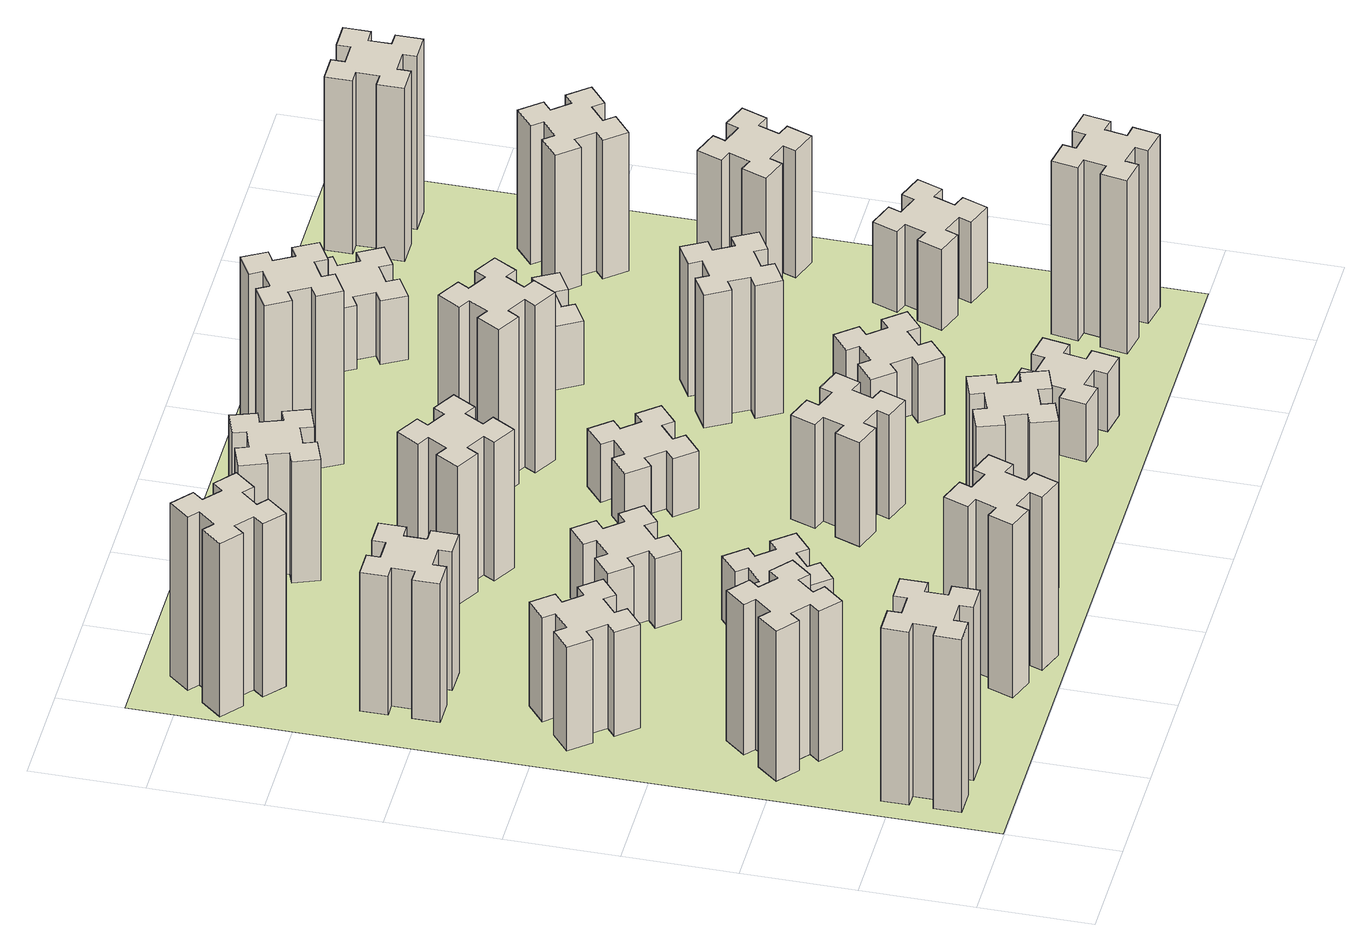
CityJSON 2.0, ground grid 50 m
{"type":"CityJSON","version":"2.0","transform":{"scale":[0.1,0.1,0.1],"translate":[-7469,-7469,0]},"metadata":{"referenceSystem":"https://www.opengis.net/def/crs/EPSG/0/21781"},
"CityObjects":{
"building1":{"type":"Building","attributes":{"class":"1000","function":"1000","usage":"1000","yearOfConstruction":2016,"roofType":"1000","measuredHeight":90,"storeysAboveGround":30,"storeysBelowGround":0},"geometry":[{"type":"Solid","lod":"1","boundaries":[[[[0,1,2,3,4,5,6,7,8,9,10,11,12,13,14,15,16,17,18,19]],[[17,16,20,21]],[[16,15,22,20]],[[15,14,23,22]],[[14,13,24,23]],[[13,12,25,24]],[[12,11,26,25]],[[11,10,27,26]],[[10,9,28,27]],[[9,8,29,28]],[[8,7,30,29]],[[7,6,31,30]],[[6,5,32,31]],[[5,4,33,32]],[[4,3,34,33]],[[3,2,35,34]],[[2,1,36,35]],[[1,0,37,36]],[[0,19,38,37]],[[19,18,39,38]],[[18,17,21,39]],[[24,25,26,27,28,29,30,31,32,33,34,35,36,37,38,39,21,20,22,23]]]]}]},
"building2":{"type":"Building","attributes":{"class":"1000","function":"1000","usage":"1000","yearOfConstruction":2016,"roofType":"1000","measuredHeight":78,"storeysAboveGround":30,"storeysBelowGround":0},"geometry":[{"type":"Solid","lod":"1","boundaries":[[[[40,41,42,43,44,45,46,47,48,49,50,51,52,53,54,55,56,57,58,59]],[[57,56,60,61]],[[56,55,62,60]],[[55,54,63,62]],[[54,53,64,63]],[[53,52,65,64]],[[52,51,66,65]],[[51,50,67,66]],[[50,49,68,67]],[[49,48,69,68]],[[48,47,70,69]],[[47,46,71,70]],[[46,45,72,71]],[[45,44,73,72]],[[44,43,74,73]],[[43,42,75,74]],[[42,41,76,75]],[[41,40,77,76]],[[40,59,78,77]],[[59,58,79,78]],[[58,57,61,79]],[[64,65,66,67,68,69,70,71,72,73,74,75,76,77,78,79,61,60,62,63]]]]}]},
"building3":{"type":"Building","attributes":{"class":"1000","function":"1000","usage":"1000","yearOfConstruction":2016,"roofType":"1000","measuredHeight":54,"storeysAboveGround":30,"storeysBelowGround":0},"geometry":[{"type":"Solid","lod":"1","boundaries":[[[[80,81,82,83,84,85,86,87,88,89,90,91,92,93,94,95,96,97,98,99]],[[97,96,100,101]],[[96,95,102,100]],[[95,94,103,102]],[[94,93,104,103]],[[93,92,105,104]],[[92,91,106,105]],[[91,90,107,106]],[[90,89,108,107]],[[89,88,109,108]],[[88,87,110,109]],[[87,86,111,110]],[[86,85,112,111]],[[85,84,113,112]],[[84,83,114,113]],[[83,82,115,114]],[[82,81,116,115]],[[81,80,117,116]],[[80,99,118,117]],[[99,98,119,118]],[[98,97,101,119]],[[104,105,106,107,108,109,110,111,112,113,114,115,116,117,118,119,101,100,102,103]]]]}]},
"building4":{"type":"Building","attributes":{"class":"1000","function":"1000","usage":"1000","yearOfConstruction":2016,"roofType":"1000","measuredHeight":72,"storeysAboveGround":30,"storeysBelowGround":0},"geometry":[{"type":"Solid","lod":"1","boundaries":[[[[120,121,122,123,124,125,126,127,128,129,130,131,132,133,134,135,136,137,138,139]],[[137,136,140,141]],[[136,135,142,140]],[[135,134,143,142]],[[134,133,144,143]],[[133,132,145,144]],[[132,131,146,145]],[[131,130,147,146]],[[130,129,148,147]],[[129,128,149,148]],[[128,127,150,149]],[[127,126,151,150]],[[126,125,152,151]],[[125,124,153,152]],[[124,123,154,153]],[[123,122,155,154]],[[122,121,156,155]],[[121,120,157,156]],[[120,139,158,157]],[[139,138,159,158]],[[138,137,141,159]],[[144,145,146,147,148,149,150,151,152,153,154,155,156,157,158,159,141,140,142,143]]]]}]},
"building5":{"type":"Building","attributes":{"class":"1000","function":"1000","usage":"1000","yearOfConstruction":2016,"roofType":"1000","measuredHeight":90,"storeysAboveGround":30,"storeysBelowGround":0},"geometry":[{"type":"Solid","lod":"1","boundaries":[[[[160,161,162,163,164,165,166,167,168,169,170,171,172,173,174,175,176,177,178,179]],[[177,176,180,181]],[[176,175,182,180]],[[175,174,183,182]],[[174,173,184,183]],[[173,172,185,184]],[[172,171,186,185]],[[171,170,187,186]],[[170,169,188,187]],[[169,168,189,188]],[[168,167,190,189]],[[167,166,191,190]],[[166,165,192,191]],[[165,164,193,192]],[[164,163,194,193]],[[163,162,195,194]],[[162,161,196,195]],[[161,160,197,196]],[[160,179,198,197]],[[179,178,199,198]],[[178,177,181,199]],[[184,185,186,187,188,189,190,191,192,193,194,195,196,197,198,199,181,180,182,183]]]]}]},
"building6":{"type":"Building","attributes":{"class":"1000","function":"1000","usage":"1000","yearOfConstruction":2016,"roofType":"1000","measuredHeight":90,"storeysAboveGround":30,"storeysBelowGround":0},"geometry":[{"type":"Solid","lod":"1","boundaries":[[[[200,201,202,203,204,205,206,207,208,209,210,211,212,213,214,215,216,217,218,219]],[[217,216,220,221]],[[216,215,222,220]],[[215,214,223,222]],[[214,213,224,223]],[[213,212,225,224]],[[212,211,226,225]],[[211,210,227,226]],[[210,209,228,227]],[[209,208,229,228]],[[208,207,230,229]],[[207,206,231,230]],[[206,205,232,231]],[[205,204,233,232]],[[204,203,234,233]],[[203,202,235,234]],[[202,201,236,235]],[[201,200,237,236]],[[200,219,238,237]],[[219,218,239,238]],[[218,217,221,239]],[[224,225,226,227,228,229,230,231,232,233,234,235,236,237,238,239,221,220,222,223]]]]}]},
"building7":{"type":"Building","attributes":{"class":"1000","function":"1000","usage":"1000","yearOfConstruction":2016,"roofType":"1000","measuredHeight":33,"storeysAboveGround":30,"storeysBelowGround":0},"geometry":[{"type":"Solid","lod":"1","boundaries":[[[[240,241,242,243,244,245,246,247,248,249,250,251,252,253,254,255,256,257,258,259]],[[257,256,260,261]],[[256,255,262,260]],[[255,254,263,262]],[[254,253,264,263]],[[253,252,265,264]],[[252,251,266,265]],[[251,250,267,266]],[[250,249,268,267]],[[249,248,269,268]],[[248,247,270,269]],[[247,246,271,270]],[[246,245,272,271]],[[245,244,273,272]],[[244,243,274,273]],[[243,242,275,274]],[[242,241,276,275]],[[241,240,277,276]],[[240,259,278,277]],[[259,258,279,278]],[[258,257,261,279]],[[264,265,266,267,268,269,270,271,272,273,274,275,276,277,278,279,261,260,262,263]]]]}]},
"building8":{"type":"Building","attributes":{"class":"1000","function":"1000","usage":"1000","yearOfConstruction":2016,"roofType":"1000","measuredHeight":36,"storeysAboveGround":30,"storeysBelowGround":0},"geometry":[{"type":"Solid","lod":"1","boundaries":[[[[280,281,282,283,284,285,286,287,288,289,290,291,292,293,294,295,296,297,298,299]],[[297,296,300,301]],[[296,295,302,300]],[[295,294,303,302]],[[294,293,304,303]],[[293,292,305,304]],[[292,291,306,305]],[[291,290,307,306]],[[290,289,308,307]],[[289,288,309,308]],[[288,287,310,309]],[[287,286,311,310]],[[286,285,312,311]],[[285,284,313,312]],[[284,283,314,313]],[[283,282,315,314]],[[282,281,316,315]],[[281,280,317,316]],[[280,299,318,317]],[[299,298,319,318]],[[298,297,301,319]],[[304,305,306,307,308,309,310,311,312,313,314,315,316,317,318,319,301,300,302,303]]]]}]},
"building9":{"type":"Building","attributes":{"class":"1000","function":"1000","usage":"1000","yearOfConstruction":2016,"roofType":"1000","measuredHeight":87,"storeysAboveGround":30,"storeysBelowGround":0},"geometry":[{"type":"Solid","lod":"1","boundaries":[[[[320,321,322,323,324,325,326,327,328,329,330,331,332,333,334,335,336,337,338,339]],[[337,336,340,341]],[[336,335,342,340]],[[335,334,343,342]],[[334,333,344,343]],[[333,332,345,344]],[[332,331,346,345]],[[331,330,347,346]],[[330,329,348,347]],[[329,328,349,348]],[[328,327,350,349]],[[327,326,351,350]],[[326,325,352,351]],[[325,324,353,352]],[[324,323,354,353]],[[323,322,355,354]],[[322,321,356,355]],[[321,320,357,356]],[[320,339,358,357]],[[339,338,359,358]],[[338,337,341,359]],[[344,345,346,347,348,349,350,351,352,353,354,355,356,357,358,359,341,340,342,343]]]]}]},
"building10":{"type":"Building","attributes":{"class":"1000","function":"1000","usage":"1000","yearOfConstruction":2016,"roofType":"1000","measuredHeight":72,"storeysAboveGround":30,"storeysBelowGround":0},"geometry":[{"type":"Solid","lod":"1","boundaries":[[[[360,361,362,363,364,365,366,367,368,369,370,371,372,373,374,375,376,377,378,379]],[[377,376,380,381]],[[376,375,382,380]],[[375,374,383,382]],[[374,373,384,383]],[[373,372,385,384]],[[372,371,386,385]],[[371,370,387,386]],[[370,369,388,387]],[[369,368,389,388]],[[368,367,390,389]],[[367,366,391,390]],[[366,365,392,391]],[[365,364,393,392]],[[364,363,394,393]],[[363,362,395,394]],[[362,361,396,395]],[[361,360,397,396]],[[360,379,398,397]],[[379,378,399,398]],[[378,377,381,399]],[[384,385,386,387,388,389,390,391,392,393,394,395,396,397,398,399,381,380,382,383]]]]}]},
"building11":{"type":"Building","attributes":{"class":"1000","function":"1000","usage":"1000","yearOfConstruction":2016,"roofType":"1000","measuredHeight":63,"storeysAboveGround":30,"storeysBelowGround":0},"geometry":[{"type":"Solid","lod":"1","boundaries":[[[[400,401,402,403,404,405,406,407,408,409,410,411,412,413,414,415,416,417,418,419]],[[417,416,420,421]],[[416,415,422,420]],[[415,414,423,422]],[[414,413,424,423]],[[413,412,425,424]],[[412,411,426,425]],[[411,410,427,426]],[[410,409,428,427]],[[409,408,429,428]],[[408,407,430,429]],[[407,406,431,430]],[[406,405,432,431]],[[405,404,433,432]],[[404,403,434,433]],[[403,402,435,434]],[[402,401,436,435]],[[401,400,437,436]],[[400,419,438,437]],[[419,418,439,438]],[[418,417,421,439]],[[424,425,426,427,428,429,430,431,432,433,434,435,436,437,438,439,421,420,422,423]]]]}]},
"building12":{"type":"Building","attributes":{"class":"1000","function":"1000","usage":"1000","yearOfConstruction":2016,"roofType":"1000","measuredHeight":54,"storeysAboveGround":30,"storeysBelowGround":0},"geometry":[{"type":"Solid","lod":"1","boundaries":[[[[440,441,442,443,444,445,446,447,448,449,450,451,452,453,454,455,456,457,458,459]],[[457,456,460,461]],[[456,455,462,460]],[[455,454,463,462]],[[454,453,464,463]],[[453,452,465,464]],[[452,451,466,465]],[[451,450,467,466]],[[450,449,468,467]],[[449,448,469,468]],[[448,447,470,469]],[[447,446,471,470]],[[446,445,472,471]],[[445,444,473,472]],[[444,443,474,473]],[[443,442,475,474]],[[442,441,476,475]],[[441,440,477,476]],[[440,459,478,477]],[[459,458,479,478]],[[458,457,461,479]],[[464,465,466,467,468,469,470,471,472,473,474,475,476,477,478,479,461,460,462,463]]]]}]},
"building13":{"type":"Building","attributes":{"class":"1000","function":"1000","usage":"1000","yearOfConstruction":2016,"roofType":"1000","measuredHeight":30,"storeysAboveGround":30,"storeysBelowGround":0},"geometry":[{"type":"Solid","lod":"1","boundaries":[[[[480,481,482,483,484,485,486,487,488,489,490,491,492,493,494,495,496,497,498,499]],[[497,496,500,501]],[[496,495,502,500]],[[495,494,503,502]],[[494,493,504,503]],[[493,492,505,504]],[[492,491,506,505]],[[491,490,507,506]],[[490,489,508,507]],[[489,488,509,508]],[[488,487,510,509]],[[487,486,511,510]],[[486,485,512,511]],[[485,484,513,512]],[[484,483,514,513]],[[483,482,515,514]],[[482,481,516,515]],[[481,480,517,516]],[[480,499,518,517]],[[499,498,519,518]],[[498,497,501,519]],[[504,505,506,507,508,509,510,511,512,513,514,515,516,517,518,519,501,500,502,503]]]]}]},
"building14":{"type":"Building","attributes":{"class":"1000","function":"1000","usage":"1000","yearOfConstruction":2016,"roofType":"1000","measuredHeight":87,"storeysAboveGround":30,"storeysBelowGround":0},"geometry":[{"type":"Solid","lod":"1","boundaries":[[[[520,521,522,523,524,525,526,527,528,529,530,531,532,533,534,535,536,537,538,539]],[[537,536,540,541]],[[536,535,542,540]],[[535,534,543,542]],[[534,533,544,543]],[[533,532,545,544]],[[532,531,546,545]],[[531,530,547,546]],[[530,529,548,547]],[[529,528,549,548]],[[528,527,550,549]],[[527,526,551,550]],[[526,525,552,551]],[[525,524,553,552]],[[524,523,554,553]],[[523,522,555,554]],[[522,521,556,555]],[[521,520,557,556]],[[520,539,558,557]],[[539,538,559,558]],[[538,537,541,559]],[[544,545,546,547,548,549,550,551,552,553,554,555,556,557,558,559,541,540,542,543]]]]}]},
"building15":{"type":"Building","attributes":{"class":"1000","function":"1000","usage":"1000","yearOfConstruction":2016,"roofType":"1000","measuredHeight":30,"storeysAboveGround":30,"storeysBelowGround":0},"geometry":[{"type":"Solid","lod":"1","boundaries":[[[[560,561,562,563,564,565,566,567,568,569,570,571,572,573,574,575,576,577,578,579]],[[577,576,580,581]],[[576,575,582,580]],[[575,574,583,582]],[[574,573,584,583]],[[573,572,585,584]],[[572,571,586,585]],[[571,570,587,586]],[[570,569,588,587]],[[569,568,589,588]],[[568,567,590,589]],[[567,566,591,590]],[[566,565,592,591]],[[565,564,593,592]],[[564,563,594,593]],[[563,562,595,594]],[[562,561,596,595]],[[561,560,597,596]],[[560,579,598,597]],[[579,578,599,598]],[[578,577,581,599]],[[584,585,586,587,588,589,590,591,592,593,594,595,596,597,598,599,581,580,582,583]]]]}]},
"building16":{"type":"Building","attributes":{"class":"1000","function":"1000","usage":"1000","yearOfConstruction":2016,"roofType":"1000","measuredHeight":90,"storeysAboveGround":30,"storeysBelowGround":0},"geometry":[{"type":"Solid","lod":"1","boundaries":[[[[600,601,602,603,604,605,606,607,608,609,610,611,612,613,614,615,616,617,618,619]],[[617,616,620,621]],[[616,615,622,620]],[[615,614,623,622]],[[614,613,624,623]],[[613,612,625,624]],[[612,611,626,625]],[[611,610,627,626]],[[610,609,628,627]],[[609,608,629,628]],[[608,607,630,629]],[[607,606,631,630]],[[606,605,632,631]],[[605,604,633,632]],[[604,603,634,633]],[[603,602,635,634]],[[602,601,636,635]],[[601,600,637,636]],[[600,619,638,637]],[[619,618,639,638]],[[618,617,621,639]],[[624,625,626,627,628,629,630,631,632,633,634,635,636,637,638,639,621,620,622,623]]]]}]},
"building17":{"type":"Building","attributes":{"class":"1000","function":"1000","usage":"1000","yearOfConstruction":2016,"roofType":"1000","measuredHeight":30,"storeysAboveGround":30,"storeysBelowGround":0},"geometry":[{"type":"Solid","lod":"1","boundaries":[[[[640,641,642,643,644,645,646,647,648,649,650,651,652,653,654,655,656,657,658,659]],[[657,656,660,661]],[[656,655,662,660]],[[655,654,663,662]],[[654,653,664,663]],[[653,652,665,664]],[[652,651,666,665]],[[651,650,667,666]],[[650,649,668,667]],[[649,648,669,668]],[[648,647,670,669]],[[647,646,671,670]],[[646,645,672,671]],[[645,644,673,672]],[[644,643,674,673]],[[643,642,675,674]],[[642,641,676,675]],[[641,640,677,676]],[[640,659,678,677]],[[659,658,679,678]],[[658,657,661,679]],[[664,665,666,667,668,669,670,671,672,673,674,675,676,677,678,679,661,660,662,663]]]]}]},
"building18":{"type":"Building","attributes":{"class":"1000","function":"1000","usage":"1000","yearOfConstruction":2016,"roofType":"1000","measuredHeight":69,"storeysAboveGround":30,"storeysBelowGround":0},"geometry":[{"type":"Solid","lod":"1","boundaries":[[[[680,681,682,683,684,685,686,687,688,689,690,691,692,693,694,695,696,697,698,699]],[[697,696,700,701]],[[696,695,702,700]],[[695,694,703,702]],[[694,693,704,703]],[[693,692,705,704]],[[692,691,706,705]],[[691,690,707,706]],[[690,689,708,707]],[[689,688,709,708]],[[688,687,710,709]],[[687,686,711,710]],[[686,685,712,711]],[[685,684,713,712]],[[684,683,714,713]],[[683,682,715,714]],[[682,681,716,715]],[[681,680,717,716]],[[680,699,718,717]],[[699,698,719,718]],[[698,697,701,719]],[[704,705,706,707,708,709,710,711,712,713,714,715,716,717,718,719,701,700,702,703]]]]}]},
"building19":{"type":"Building","attributes":{"class":"1000","function":"1000","usage":"1000","yearOfConstruction":2016,"roofType":"1000","measuredHeight":33,"storeysAboveGround":30,"storeysBelowGround":0},"geometry":[{"type":"Solid","lod":"1","boundaries":[[[[720,721,722,723,724,725,726,727,728,729,730,731,732,733,734,735,736,737,738,739]],[[737,736,740,741]],[[736,735,742,740]],[[735,734,743,742]],[[734,733,744,743]],[[733,732,745,744]],[[732,731,746,745]],[[731,730,747,746]],[[730,729,748,747]],[[729,728,749,748]],[[728,727,750,749]],[[727,726,751,750]],[[726,725,752,751]],[[725,724,753,752]],[[724,723,754,753]],[[723,722,755,754]],[[722,721,756,755]],[[721,720,757,756]],[[720,739,758,757]],[[739,738,759,758]],[[738,737,741,759]],[[744,745,746,747,748,749,750,751,752,753,754,755,756,757,758,759,741,740,742,743]]]]}]},
"building20":{"type":"Building","attributes":{"class":"1000","function":"1000","usage":"1000","yearOfConstruction":2016,"roofType":"1000","measuredHeight":90,"storeysAboveGround":30,"storeysBelowGround":0},"geometry":[{"type":"Solid","lod":"1","boundaries":[[[[760,761,762,763,764,765,766,767,768,769,770,771,772,773,774,775,776,777,778,779]],[[777,776,780,781]],[[776,775,782,780]],[[775,774,783,782]],[[774,773,784,783]],[[773,772,785,784]],[[772,771,786,785]],[[771,770,787,786]],[[770,769,788,787]],[[769,768,789,788]],[[768,767,790,789]],[[767,766,791,790]],[[766,765,792,791]],[[765,764,793,792]],[[764,763,794,793]],[[763,762,795,794]],[[762,761,796,795]],[[761,760,797,796]],[[760,779,798,797]],[[779,778,799,798]],[[778,777,781,799]],[[784,785,786,787,788,789,790,791,792,793,794,795,796,797,798,799,781,780,782,783]]]]}]},
"building21":{"type":"Building","attributes":{"class":"1000","function":"1000","usage":"1000","yearOfConstruction":2016,"roofType":"1000","measuredHeight":33,"storeysAboveGround":30,"storeysBelowGround":0},"geometry":[{"type":"Solid","lod":"1","boundaries":[[[[800,801,802,803,804,805,806,807,808,809,810,811,812,813,814,815,816,817,818,819]],[[817,816,820,821]],[[816,815,822,820]],[[815,814,823,822]],[[814,813,824,823]],[[813,812,825,824]],[[812,811,826,825]],[[811,810,827,826]],[[810,809,828,827]],[[809,808,829,828]],[[808,807,830,829]],[[807,806,831,830]],[[806,805,832,831]],[[805,804,833,832]],[[804,803,834,833]],[[803,802,835,834]],[[802,801,836,835]],[[801,800,837,836]],[[800,819,838,837]],[[819,818,839,838]],[[818,817,821,839]],[[824,825,826,827,828,829,830,831,832,833,834,835,836,837,838,839,821,820,822,823]]]]}]},
"building22":{"type":"Building","attributes":{"class":"1000","function":"1000","usage":"1000","yearOfConstruction":2016,"roofType":"1000","measuredHeight":42,"storeysAboveGround":30,"storeysBelowGround":0},"geometry":[{"type":"Solid","lod":"1","boundaries":[[[[840,841,842,843,844,845,846,847,848,849,850,851,852,853,854,855,856,857,858,859]],[[857,856,860,861]],[[856,855,862,860]],[[855,854,863,862]],[[854,853,864,863]],[[853,852,865,864]],[[852,851,866,865]],[[851,850,867,866]],[[850,849,868,867]],[[849,848,869,868]],[[848,847,870,869]],[[847,846,871,870]],[[846,845,872,871]],[[845,844,873,872]],[[844,843,874,873]],[[843,842,875,874]],[[842,841,876,875]],[[841,840,877,876]],[[840,859,878,877]],[[859,858,879,878]],[[858,857,861,879]],[[864,865,866,867,868,869,870,871,872,873,874,875,876,877,878,879,861,860,862,863]]]]}]},
"building23":{"type":"Building","attributes":{"class":"1000","function":"1000","usage":"1000","yearOfConstruction":2016,"roofType":"1000","measuredHeight":66,"storeysAboveGround":30,"storeysBelowGround":0},"geometry":[{"type":"Solid","lod":"1","boundaries":[[[[880,881,882,883,884,885,886,887,888,889,890,891,892,893,894,895,896,897,898,899]],[[897,896,900,901]],[[896,895,902,900]],[[895,894,903,902]],[[894,893,904,903]],[[893,892,905,904]],[[892,891,906,905]],[[891,890,907,906]],[[890,889,908,907]],[[889,888,909,908]],[[888,887,910,909]],[[887,886,911,910]],[[886,885,912,911]],[[885,884,913,912]],[[884,883,914,913]],[[883,882,915,914]],[[882,881,916,915]],[[881,880,917,916]],[[880,899,918,917]],[[899,898,919,918]],[[898,897,901,919]],[[904,905,906,907,908,909,910,911,912,913,914,915,916,917,918,919,901,900,902,903]]]]}]},
"building24":{"type":"Building","attributes":{"class":"1000","function":"1000","usage":"1000","yearOfConstruction":2016,"roofType":"1000","measuredHeight":72,"storeysAboveGround":30,"storeysBelowGround":0},"geometry":[{"type":"Solid","lod":"1","boundaries":[[[[920,921,922,923,924,925,926,927,928,929,930,931,932,933,934,935,936,937,938,939]],[[937,936,940,941]],[[936,935,942,940]],[[935,934,943,942]],[[934,933,944,943]],[[933,932,945,944]],[[932,931,946,945]],[[931,930,947,946]],[[930,929,948,947]],[[929,928,949,948]],[[928,927,950,949]],[[927,926,951,950]],[[926,925,952,951]],[[925,924,953,952]],[[924,923,954,953]],[[923,922,955,954]],[[922,921,956,955]],[[921,920,957,956]],[[920,939,958,957]],[[939,938,959,958]],[[938,937,941,959]],[[944,945,946,947,948,949,950,951,952,953,954,955,956,957,958,959,941,940,942,943]]]]}]},
"building25":{"type":"Building","attributes":{"class":"1000","function":"1000","usage":"1000","yearOfConstruction":2016,"roofType":"1000","measuredHeight":90,"storeysAboveGround":30,"storeysBelowGround":0},"geometry":[{"type":"Solid","lod":"1","boundaries":[[[[960,961,962,963,964,965,966,967,968,969,970,971,972,973,974,975,976,977,978,979]],[[977,976,980,981]],[[976,975,982,980]],[[975,974,983,982]],[[974,973,984,983]],[[973,972,985,984]],[[972,971,986,985]],[[971,970,987,986]],[[970,969,988,987]],[[969,968,989,988]],[[968,967,990,989]],[[967,966,991,990]],[[966,965,992,991]],[[965,964,993,992]],[[964,963,994,993]],[[963,962,995,994]],[[962,961,996,995]],[[961,960,997,996]],[[960,979,998,997]],[[979,978,999,998]],[[978,977,981,999]],[[984,985,986,987,988,989,990,991,992,993,994,995,996,997,998,999,981,980,982,983]]]]}]},
"landuse1":{"type":"LandUse","attributes":{"name":"plot1","function":"1010"},"geometry":[{"type":"MultiSurface","lod":"1","boundaries":[[[1000,1001,1002,1003]]]}]}
},
"vertices":[
[165,425,0],[165,325,0],[105,325,0],[105,205,0],[225,205,0],[225,265,0],[325,265,0],[325,205,0],[445,205,0],[445,325,0],[385,325,0],[385,425,0],[445,425,0],[445,545,0],[325,545,0],[325,485,0],[225,485,0],[225,545,0],[105,545,0],[105,425,0],[225,485,900],[225,545,900],[325,485,900],[325,545,900],[445,545,900],[445,425,900],[385,425,900],[385,325,900],[445,325,900],[445,205,900],[325,205,900],[325,265,900],[225,265,900],[225,205,900],[105,205,900],[105,325,900],[165,325,900],[165,425,900],[105,425,900],[105,545,900],
[484,1067,0],[408,1132,0],[446,1178,0],[354,1255,0],[277,1163,0],[323,1124,0],[259,1048,0],[213,1086,0],[136,994,0],[228,917,0],[266,963,0],[343,899,0],[304,853,0],[396,776,0],[473,868,0],[427,906,0],[492,983,0],[538,944,0],[615,1036,0],[523,1113,0],[492,983,780],[538,944,780],[427,906,780],[473,868,780],[396,776,780],[304,853,780],[343,899,780],[266,963,780],[228,917,780],[136,994,780],[213,1086,780],[259,1048,780],[323,1124,780],[277,1163,780],[354,1255,780],[446,1178,780],[408,1132,780],[484,1067,780],[523,1113,780],[615,1036,780],
[408,1739,0],[484,1803,0],[523,1757,0],[615,1834,0],[538,1926,0],[492,1888,0],[427,1964,0],[473,2003,0],[396,2095,0],[304,2018,0],[343,1972,0],[266,1907,0],[228,1953,0],[136,1876,0],[213,1784,0],[259,1823,0],[323,1746,0],[277,1708,0],[354,1616,0],[446,1693,0],[323,1746,540],[277,1708,540],[259,1823,540],[213,1784,540],[136,1876,540],[228,1953,540],[266,1907,540],[343,1972,540],[304,2018,540],[396,2095,540],[473,2003,540],[427,1964,540],[492,1888,540],[538,1926,540],[615,1834,540],[523,1757,540],[484,1803,540],[408,1739,540],[446,1693,540],[354,1616,540],
[485,2545,0],[485,2645,0],[545,2645,0],[545,2765,0],[425,2765,0],[425,2705,0],[325,2705,0],[325,2765,0],[205,2765,0],[205,2645,0],[265,2645,0],[265,2545,0],[205,2545,0],[205,2425,0],[325,2425,0],[325,2485,0],[425,2485,0],[425,2425,0],[545,2425,0],[545,2545,0],[425,2485,720],[425,2425,720],[325,2485,720],[325,2425,720],[205,2425,720],[205,2545,720],[265,2545,720],[265,2645,720],[205,2645,720],[205,2765,720],[325,2765,720],[325,2705,720],[425,2705,720],[425,2765,720],[545,2765,720],[545,2645,720],[485,2645,720],[485,2545,720],[545,2545,720],[545,2425,720],
[1029,360,0],[995,266,0],[939,287,0],[897,174,0],[1010,133,0],[1031,189,0],[1125,155,0],[1104,99,0],[1217,57,0],[1258,170,0],[1202,191,0],[1236,285,0],[1292,264,0],[1333,377,0],[1220,418,0],[1200,362,0],[1106,396,0],[1127,452,0],[1014,493,0],[973,380,0],[1106,396,900],[1127,452,900],[1200,362,900],[1220,418,900],[1333,377,900],[1292,264,900],[1236,285,900],[1202,191,900],[1258,170,900],[1217,57,900],[1104,99,900],[1125,155,900],[1031,189,900],[1010,133,900],[897,174,900],[939,287,900],[995,266,900],[1029,360,900],[973,380,900],[1014,493,900],
[384,3387,0],[308,3452,0],[346,3498,0],[254,3575,0],[177,3483,0],[223,3444,0],[159,3368,0],[113,3406,0],[36,3314,0],[128,3237,0],[166,3283,0],[243,3219,0],[204,3173,0],[296,3096,0],[373,3188,0],[327,3226,0],[392,3303,0],[438,3264,0],[515,3356,0],[423,3433,0],[392,3303,900],[438,3264,900],[327,3226,900],[373,3188,900],[296,3096,900],[204,3173,900],[243,3219,900],[166,3283,900],[128,3237,900],[36,3314,900],[113,3406,900],[159,3368,900],[223,3444,900],[177,3483,900],[254,3575,900],[346,3498,900],[308,3452,900],[384,3387,900],[423,3433,900],[515,3356,900],
[1083,1332,0],[1006,1267,0],[968,1313,0],[876,1236,0],[953,1144,0],[999,1183,0],[1063,1106,0],[1017,1068,0],[1094,976,0],[1186,1053,0],[1148,1099,0],[1224,1163,0],[1263,1117,0],[1355,1194,0],[1278,1286,0],[1232,1248,0],[1167,1324,0],[1213,1363,0],[1136,1455,0],[1044,1378,0],[1167,1324,330],[1213,1363,330],[1232,1248,330],[1278,1286,330],[1355,1194,330],[1263,1117,330],[1224,1163,330],[1148,1099,330],[1186,1053,330],[1094,976,330],[1017,1068,330],[1063,1106,330],[999,1183,330],[953,1144,330],[876,1236,330],[968,1313,330],[1006,1267,330],[1083,1332,330],[1044,1378,330],[1136,1455,330],
[1083,1972,0],[1006,1907,0],[968,1953,0],[876,1876,0],[953,1784,0],[999,1823,0],[1063,1746,0],[1017,1708,0],[1094,1616,0],[1186,1693,0],[1148,1739,0],[1224,1803,0],[1263,1757,0],[1355,1834,0],[1278,1926,0],[1232,1888,0],[1167,1964,0],[1213,2003,0],[1136,2095,0],[1044,2018,0],[1167,1964,360],[1213,2003,360],[1232,1888,360],[1278,1926,360],[1355,1834,360],[1263,1757,360],[1224,1803,360],[1148,1739,360],[1186,1693,360],[1094,1616,360],[1017,1708,360],[1063,1746,360],[999,1823,360],[953,1784,360],[876,1876,360],[968,1953,360],[1006,1907,360],[1083,1972,360],[1044,2018,360],[1136,2095,360],
[1765,496,0],[1671,462,0],[1650,518,0],[1537,477,0],[1579,364,0],[1635,385,0],[1669,291,0],[1613,270,0],[1654,157,0],[1767,199,0],[1746,255,0],[1840,289,0],[1860,233,0],[1973,274,0],[1932,387,0],[1876,366,0],[1842,460,0],[1898,480,0],[1857,593,0],[1744,552,0],[1842,460,870],[1898,480,870],[1876,366,870],[1932,387,870],[1973,274,870],[1860,233,870],[1840,289,870],[1746,255,870],[1767,199,870],[1654,157,870],[1613,270,870],[1669,291,870],[1635,385,870],[1579,364,870],[1537,477,870],[1650,518,870],[1671,462,870],[1765,496,870],[1744,552,870],[1857,593,870],
[1314,2666,0],[1227,2716,0],[1257,2768,0],[1153,2828,0],[1093,2724,0],[1145,2694,0],[1095,2607,0],[1043,2637,0],[983,2533,0],[1087,2473,0],[1117,2525,0],[1204,2475,0],[1174,2423,0],[1278,2363,0],[1338,2467,0],[1286,2497,0],[1336,2584,0],[1388,2554,0],[1448,2658,0],[1344,2718,0],[1336,2584,720],[1388,2554,720],[1286,2497,720],[1338,2467,720],[1278,2363,720],[1174,2423,720],[1204,2475,720],[1117,2525,720],[1087,2473,720],[983,2533,720],[1043,2637,720],[1095,2607,720],[1145,2694,720],[1093,2724,720],[1153,2828,720],[1257,2768,720],[1227,2716,720],[1314,2666,720],[1344,2718,720],[1448,2658,720],
[1125,3456,0],[1031,3422,0],[1010,3478,0],[897,3437,0],[939,3324,0],[995,3345,0],[1029,3251,0],[973,3230,0],[1014,3117,0],[1127,3159,0],[1106,3215,0],[1200,3249,0],[1220,3193,0],[1333,3234,0],[1292,3347,0],[1236,3326,0],[1202,3420,0],[1258,3440,0],[1217,3553,0],[1104,3512,0],[1202,3420,630],[1258,3440,630],[1236,3326,630],[1292,3347,630],[1333,3234,630],[1220,3193,630],[1200,3249,630],[1106,3215,630],[1127,3159,630],[1014,3117,630],[973,3230,630],[1029,3251,630],[995,3345,630],[939,3324,630],[897,3437,630],[1010,3478,630],[1031,3422,630],[1125,3456,630],[1104,3512,630],[1217,3553,630],
[1869,1200,0],[1835,1106,0],[1779,1127,0],[1737,1014,0],[1850,973,0],[1871,1029,0],[1965,995,0],[1944,939,0],[2057,897,0],[2098,1010,0],[2042,1031,0],[2076,1125,0],[2132,1104,0],[2173,1217,0],[2060,1258,0],[2040,1202,0],[1946,1236,0],[1967,1292,0],[1854,1333,0],[1813,1220,0],[1946,1236,540],[1967,1292,540],[2040,1202,540],[2060,1258,540],[2173,1217,540],[2132,1104,540],[2076,1125,540],[2042,1031,540],[2098,1010,540],[2057,897,540],[1944,939,540],[1965,995,540],[1871,1029,540],[1850,973,540],[1737,1014,540],[1779,1127,540],[1835,1106,540],[1869,1200,540],[1813,1220,540],[1854,1333,540],
[1972,1988,0],[1907,2064,0],[1953,2103,0],[1876,2195,0],[1784,2118,0],[1823,2072,0],[1746,2007,0],[1708,2053,0],[1616,1976,0],[1693,1884,0],[1739,1923,0],[1803,1846,0],[1757,1808,0],[1834,1716,0],[1926,1793,0],[1888,1839,0],[1964,1903,0],[2003,1857,0],[2095,1934,0],[2018,2026,0],[1964,1903,300],[2003,1857,300],[1888,1839,300],[1926,1793,300],[1834,1716,300],[1757,1808,300],[1803,1846,300],[1739,1923,300],[1693,1884,300],[1616,1976,300],[1708,2053,300],[1746,2007,300],[1823,2072,300],[1784,2118,300],[1876,2195,300],[1953,2103,300],[1907,2064,300],[1972,1988,300],[2018,2026,300],[2095,1934,300],
[2026,2497,0],[2076,2584,0],[2128,2554,0],[2188,2658,0],[2084,2718,0],[2054,2666,0],[1967,2716,0],[1997,2768,0],[1893,2828,0],[1833,2724,0],[1885,2694,0],[1835,2607,0],[1783,2637,0],[1723,2533,0],[1827,2473,0],[1857,2525,0],[1944,2475,0],[1914,2423,0],[2018,2363,0],[2078,2467,0],[1944,2475,870],[1914,2423,870],[1857,2525,870],[1827,2473,870],[1723,2533,870],[1783,2637,870],[1835,2607,870],[1885,2694,870],[1833,2724,870],[1893,2828,870],[1997,2768,870],[1967,2716,870],[2054,2666,870],[2084,2718,870],[2188,2658,870],[2128,2554,870],[2076,2584,870],[2026,2497,870],[2078,2467,870],[2018,2363,870],
[2596,444,0],[2578,345,0],[2519,356,0],[2498,237,0],[2617,217,0],[2627,276,0],[2725,258,0],[2715,199,0],[2833,178,0],[2854,297,0],[2795,307,0],[2812,405,0],[2871,395,0],[2892,513,0],[2774,534,0],[2764,475,0],[2665,492,0],[2676,551,0],[2557,572,0],[2537,454,0],[2665,492,300],[2676,551,300],[2764,475,300],[2774,534,300],[2892,513,300],[2871,395,300],[2812,405,300],[2795,307,300],[2854,297,300],[2833,178,300],[2715,199,300],[2725,258,300],[2627,276,300],[2617,217,300],[2498,237,300],[2519,356,300],[2578,345,300],[2596,444,300],[2537,454,300],[2557,572,300],
[1844,3556,0],[1757,3506,0],[1727,3558,0],[1623,3498,0],[1683,3394,0],[1735,3424,0],[1785,3337,0],[1733,3307,0],[1793,3203,0],[1897,3263,0],[1867,3315,0],[1954,3365,0],[1984,3313,0],[2088,3373,0],[2028,3477,0],[1976,3447,0],[1926,3534,0],[1978,3564,0],[1918,3668,0],[1814,3608,0],[1926,3534,900],[1978,3564,900],[1976,3447,900],[2028,3477,900],[2088,3373,900],[1984,3313,900],[1954,3365,900],[1867,3315,900],[1897,3263,900],[1793,3203,900],[1733,3307,900],[1785,3337,900],[1735,3424,900],[1683,3394,900],[1623,3498,900],[1727,3558,900],[1757,3506,900],[1844,3556,900],[1814,3608,900],[1918,3668,900],
[2728,999,0],[2804,1063,0],[2843,1017,0],[2935,1094,0],[2858,1186,0],[2812,1148,0],[2747,1224,0],[2793,1263,0],[2716,1355,0],[2624,1278,0],[2663,1232,0],[2586,1167,0],[2548,1213,0],[2456,1136,0],[2533,1044,0],[2579,1083,0],[2643,1006,0],[2597,968,0],[2674,876,0],[2766,953,0],[2643,1006,300],[2597,968,300],[2579,1083,300],[2533,1044,300],[2456,1136,300],[2548,1213,300],[2586,1167,300],[2663,1232,300],[2624,1278,300],[2716,1355,300],[2793,1263,300],[2747,1224,300],[2812,1148,300],[2858,1186,300],[2935,1094,300],[2843,1017,300],[2804,1063,300],[2728,999,300],[2766,953,300],[2674,876,300],
[2475,1744,0],[2525,1657,0],[2473,1627,0],[2533,1523,0],[2637,1583,0],[2607,1635,0],[2694,1685,0],[2724,1633,0],[2828,1693,0],[2768,1797,0],[2716,1767,0],[2666,1854,0],[2718,1884,0],[2658,1988,0],[2554,1928,0],[2584,1876,0],[2497,1826,0],[2467,1878,0],[2363,1818,0],[2423,1714,0],[2497,1826,690],[2467,1878,690],[2584,1876,690],[2554,1928,690],[2658,1988,690],[2718,1884,690],[2666,1854,690],[2716,1767,690],[2768,1797,690],[2828,1693,690],[2724,1633,690],[2694,1685,690],[2607,1635,690],[2637,1583,690],[2533,1523,690],[2473,1627,690],[2525,1657,690],[2475,1744,690],[2423,1714,690],[2363,1818,690],
[2475,2584,0],[2525,2497,0],[2473,2467,0],[2533,2363,0],[2637,2423,0],[2607,2475,0],[2694,2525,0],[2724,2473,0],[2828,2533,0],[2768,2637,0],[2716,2607,0],[2666,2694,0],[2718,2724,0],[2658,2828,0],[2554,2768,0],[2584,2716,0],[2497,2666,0],[2467,2718,0],[2363,2658,0],[2423,2554,0],[2497,2666,330],[2467,2718,330],[2584,2716,330],[2554,2768,330],[2658,2828,330],[2718,2724,330],[2666,2694,330],[2716,2607,330],[2768,2637,330],[2828,2533,330],[2724,2473,330],[2694,2525,330],[2607,2475,330],[2637,2423,330],[2533,2363,330],[2473,2467,330],[2525,2497,330],[2475,2584,330],[2423,2554,330],[2363,2658,330],
[3504,475,0],[3405,492,0],[3416,551,0],[3297,572,0],[3277,454,0],[3336,444,0],[3318,345,0],[3259,356,0],[3238,237,0],[3357,217,0],[3367,276,0],[3465,258,0],[3455,199,0],[3573,178,0],[3594,297,0],[3535,307,0],[3552,405,0],[3611,395,0],[3632,513,0],[3514,534,0],[3552,405,900],[3611,395,900],[3535,307,900],[3594,297,900],[3573,178,900],[3455,199,900],[3465,258,900],[3367,276,900],[3357,217,900],[3238,237,900],[3259,356,900],[3318,345,900],[3336,444,900],[3277,454,900],[3297,572,900],[3416,551,900],[3405,492,900],[3504,475,900],[3514,534,900],[3632,513,900],
[2716,3347,0],[2666,3434,0],[2718,3464,0],[2658,3568,0],[2554,3508,0],[2584,3456,0],[2497,3406,0],[2467,3458,0],[2363,3398,0],[2423,3294,0],[2475,3324,0],[2525,3237,0],[2473,3207,0],[2533,3103,0],[2637,3163,0],[2607,3215,0],[2694,3265,0],[2724,3213,0],[2828,3273,0],[2768,3377,0],[2694,3265,330],[2724,3213,330],[2607,3215,330],[2637,3163,330],[2533,3103,330],[2473,3207,330],[2525,3237,330],[2475,3324,330],[2423,3294,330],[2363,3398,330],[2467,3458,330],[2497,3406,330],[2584,3456,330],[2554,3508,330],[2658,3568,330],[2718,3464,330],[2666,3434,330],[2716,3347,330],[2768,3377,330],[2828,3273,330],
[3351,1029,0],[3445,995,0],[3424,939,0],[3537,897,0],[3578,1010,0],[3522,1031,0],[3556,1125,0],[3612,1104,0],[3653,1217,0],[3540,1258,0],[3520,1202,0],[3426,1236,0],[3447,1292,0],[3334,1333,0],[3293,1220,0],[3349,1200,0],[3315,1106,0],[3259,1127,0],[3217,1014,0],[3330,973,0],[3315,1106,420],[3259,1127,420],[3349,1200,420],[3293,1220,420],[3334,1333,420],[3447,1292,420],[3426,1236,420],[3520,1202,420],[3540,1258,420],[3653,1217,420],[3612,1104,420],[3556,1125,420],[3522,1031,420],[3578,1010,420],[3537,897,420],[3424,939,420],[3445,995,420],[3351,1029,420],[3330,973,420],[3217,1014,420],
[3520,1942,0],[3426,1976,0],[3447,2032,0],[3334,2073,0],[3293,1960,0],[3349,1940,0],[3315,1846,0],[3259,1867,0],[3217,1754,0],[3330,1713,0],[3351,1769,0],[3445,1735,0],[3424,1679,0],[3537,1637,0],[3578,1750,0],[3522,1771,0],[3556,1865,0],[3612,1844,0],[3653,1957,0],[3540,1998,0],[3556,1865,660],[3612,1844,660],[3522,1771,660],[3578,1750,660],[3537,1637,660],[3424,1679,660],[3445,1735,660],[3351,1769,660],[3330,1713,660],[3217,1754,660],[3259,1867,660],[3315,1846,660],[3349,1940,660],[3293,1960,660],[3334,2073,660],[3447,2032,660],[3426,1976,660],[3520,1942,660],[3540,1998,660],[3653,1957,660],
[3219,2563,0],[3283,2486,0],[3237,2448,0],[3314,2356,0],[3406,2433,0],[3368,2479,0],[3444,2543,0],[3483,2497,0],[3575,2574,0],[3498,2666,0],[3452,2628,0],[3387,2704,0],[3433,2743,0],[3356,2835,0],[3264,2758,0],[3303,2712,0],[3226,2647,0],[3188,2693,0],[3096,2616,0],[3173,2524,0],[3226,2647,720],[3188,2693,720],[3303,2712,720],[3264,2758,720],[3356,2835,720],[3433,2743,720],[3387,2704,720],[3452,2628,720],[3498,2666,720],[3575,2574,720],[3483,2497,720],[3444,2543,720],[3368,2479,720],[3406,2433,720],[3314,2356,720],[3237,2448,720],[3283,2486,720],[3219,2563,720],[3173,2524,720],[3096,2616,720],
[3285,3325,0],[3385,3325,0],[3385,3265,0],[3505,3265,0],[3505,3385,0],[3445,3385,0],[3445,3485,0],[3505,3485,0],[3505,3605,0],[3385,3605,0],[3385,3545,0],[3285,3545,0],[3285,3605,0],[3165,3605,0],[3165,3485,0],[3225,3485,0],[3225,3385,0],[3165,3385,0],[3165,3265,0],[3285,3265,0],[3225,3385,900],[3165,3385,900],[3225,3485,900],[3165,3485,900],[3165,3605,900],[3285,3605,900],[3285,3545,900],[3385,3545,900],[3385,3605,900],[3505,3605,900],[3505,3485,900],[3445,3485,900],[3445,3385,900],[3505,3385,900],[3505,3265,900],[3385,3265,900],[3385,3325,900],[3285,3325,900],[3285,3265,900],[3165,3265,900],
[5,3705,0],[3705,3705,0],[3705,5,0],[5,5,0]
]}
